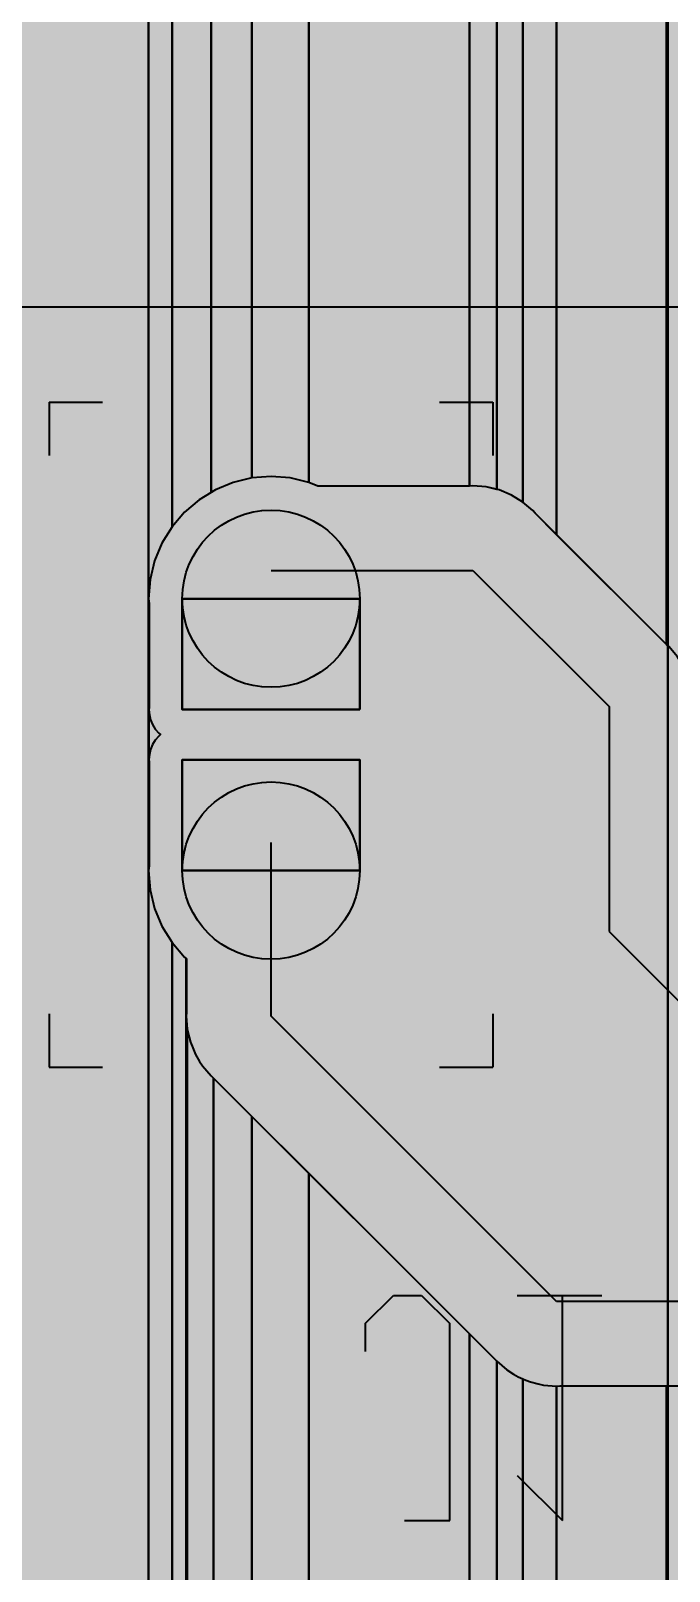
# Model space of a CAD drawing. Header units: millimetres. Extents: x 3.8 to 71.6, y 3.7 to 38.5.
# Drawn here: x 25.79 to 28.67, y 26.35 to 33.3 of the extents above; entities that cross this region are included whole.
import ezdxf

# ---------------------------------------------------------------- set-up
doc = ezdxf.new("R2010")
doc.units = ezdxf.units.MM
for name, color, linetype in [('bottom_copper', 7, 'Continuous'), ('bottom_silk', 7, 'Continuous'), ('top_copper', 7, 'Continuous'), ('top_silk', 7, 'Continuous')]:
    doc.layers.add(name, color=color, linetype=linetype)

# ---------------------------------------------------------------- blocks, each defined once
blk = doc.blocks.new('Block14546')
at = {"layer": 'bottom_copper', "lineweight": 40}
for points in [[(3.4983, 0), (0.2415, 0), (0.2415, 33.782), (3.4983, 33.782), (3.4983, 0)], [(3.6037, 26.9316), (3.5584, 26.8578), (3.5253, 26.7778), (3.5051, 26.6936), (3.4983, 26.6073), (3.4983, 33.782), (3.6037, 33.782), (3.6037, 26.9316)], [(3.7798, 27.0868), (3.7257, 27.0536), (3.6599, 26.9974), (3.6037, 26.9316), (3.6037, 33.782), (3.7798, 33.782), (3.7798, 27.0868)], [(3.9637, 27.1522), (3.8795, 27.132), (3.7995, 27.0989), (3.7798, 27.0868), (3.7798, 33.782), (3.9637, 33.782), (3.9637, 27.1522)], [(4.2205, 27.132), (4.1363, 27.1522), (4.05, 27.159), (3.9637, 27.1522), (3.9637, 33.782), (4.2205, 33.782), (4.2205, 27.132)], [(4.9456, 27.1153), (4.2608, 27.1153), (4.2205, 27.132), (4.2205, 33.782), (4.9456, 33.782), (4.9456, 27.1153)], [(5.0675, 27.1005), (5.0203, 27.1118), (4.9605, 27.1165), (4.9456, 27.1153), (4.9456, 33.782), (5.0675, 33.782), (5.0675, 27.1005)], [(5.1851, 27.0435), (5.134, 27.0748), (5.0786, 27.0978), (5.0675, 27.1005), (5.0675, 33.782), (5.1851, 33.782), (5.1851, 27.0435)], [(5.3377, 26.8959), (5.2405, 26.9931), (5.2307, 27.0045), (5.1851, 27.0435), (5.1851, 33.782), (5.3377, 33.782), (5.3377, 26.8959)], [(5.8328, 26.4008), (5.3377, 26.8959), (5.3377, 33.782), (5.8328, 33.782), (5.8328, 26.4008)], [(5.8394, 26.3951), (5.8328, 26.4008), (5.8328, 33.782), (5.8394, 33.782), (5.8394, 26.3951)], [(5.9515, 26.1806), (5.9375, 26.2389), (5.9145, 26.2943), (5.8832, 26.3454), (5.8442, 26.391), (5.8394, 26.3951), (5.8394, 29.4737), (5.8485, 29.3587), (5.8754, 29.2465), (5.9196, 29.1399), (5.9515, 29.0878), (5.9515, 26.1806)], [(3.4995, 25.3955), (3.4983, 25.3803), (3.4983, 26.6073), (3.4995, 26.5921), (3.4995, 25.3955)], [(3.5, 26.1132), (3.4995, 26.1073), (3.4995, 26.5921), (3.5, 26.5857), (3.5, 26.1132)], [(3.5436, 25.9867), (3.5283, 25.9687), (3.5159, 25.9486), (3.5069, 25.9268), (3.5014, 25.9038), (3.4995, 25.8803), (3.4995, 26.1073), (3.5014, 26.0838), (3.5069, 26.0608), (3.5159, 26.039), (3.5283, 26.0189), (3.5436, 26.0009), (3.5519, 25.9938), (3.5436, 25.9867)], [(3.5, 25.4019), (3.4995, 25.3955), (3.4995, 25.8803), (3.5, 25.8744), (3.5, 25.4019)], [(3.6037, 0), (3.4983, 0), (3.4983, 25.3803), (3.5051, 25.294), (3.5253, 25.2098), (3.5584, 25.1298), (3.6037, 25.056), (3.6037, 0)], [(3.6678, 0), (3.6037, 0), (3.6037, 25.056), (3.6599, 24.9902), (3.6678, 24.9834), (3.6678, 0)], [(3.669, 24.7387), (3.6678, 24.7238), (3.6678, 24.9834), (3.669, 24.9824), (3.669, 24.7387)], [(3.6725, 0), (3.6678, 0), (3.6678, 24.7238), (3.6725, 24.6641), (3.6725, 0)], [(3.7912, 0), (3.6725, 0), (3.6725, 24.664), (3.681, 24.6286), (3.6865, 24.6057), (3.6971, 24.5801), (3.7095, 24.5503), (3.7283, 24.5196), (3.7408, 24.4992), (3.7798, 24.4536), (3.7912, 24.4438), (3.7912, 0)], [(3.9637, 0), (3.7912, 0), (3.7912, 24.4438), (3.9637, 24.2713), (3.9637, 0)], [(4.2205, 0), (3.9637, 0), (3.9637, 24.2713), (4.2205, 24.0145), (4.2205, 0)], [(4.9456, 0), (4.2205, 0), (4.2205, 24.0145), (4.9456, 23.2894), (4.9456, 0)], [(5.0675, 0), (4.9456, 0), (4.9456, 23.2894), (5.0577, 23.1773), (5.0675, 23.166), (5.0675, 0)], [(5.1851, 0), (5.0675, 0), (5.0675, 23.166), (5.1131, 23.127), (5.1438, 23.1082), (5.1642, 23.0957), (5.1851, 23.0871), (5.1851, 0)], [(5.3377, 0), (5.1851, 0), (5.1851, 23.0871), (5.199, 23.0813), (5.2196, 23.0727), (5.2546, 23.0643), (5.2779, 23.0587), (5.3377, 23.054), (5.3377, 0)], [(5.8328, 0), (5.3377, 0), (5.3377, 23.054), (5.3526, 23.0552), (5.8328, 23.0552), (5.8328, 0)], [(5.9178, 0), (5.8328, 0), (5.8328, 23.0552), (5.9178, 23.0552), (5.9178, 0)]]:
    blk.add_hatch(color=7, dxfattribs=at).paths.add_polyline_path(points, flags=0)
at = {"layer": 'bottom_copper', "color": 7, "lineweight": 40}
for points in [[(3.4983, 0), (0.2415, 0), (0.2415, 33.782), (3.4983, 33.782), (3.4983, 0)], [(3.6037, 26.9316), (3.5584, 26.8578), (3.5253, 26.7778), (3.5051, 26.6936), (3.4983, 26.6073), (3.4983, 33.782), (3.6037, 33.782), (3.6037, 26.9316)], [(3.7798, 27.0868), (3.7257, 27.0536), (3.6599, 26.9974), (3.6037, 26.9316), (3.6037, 33.782), (3.7798, 33.782), (3.7798, 27.0868)], [(3.9637, 27.1522), (3.8795, 27.132), (3.7995, 27.0989), (3.7798, 27.0868), (3.7798, 33.782), (3.9637, 33.782), (3.9637, 27.1522)], [(4.2205, 27.132), (4.1363, 27.1522), (4.05, 27.159), (3.9637, 27.1522), (3.9637, 33.782), (4.2205, 33.782), (4.2205, 27.132)], [(4.9456, 27.1153), (4.2608, 27.1153), (4.2205, 27.132), (4.2205, 33.782), (4.9456, 33.782), (4.9456, 27.1153)], [(5.0675, 27.1005), (5.0203, 27.1118), (4.9605, 27.1165), (4.9456, 27.1153), (4.9456, 33.782), (5.0675, 33.782), (5.0675, 27.1005)], [(5.1851, 27.0435), (5.134, 27.0748), (5.0786, 27.0978), (5.0675, 27.1005), (5.0675, 33.782), (5.1851, 33.782), (5.1851, 27.0435)], [(5.3377, 26.8959), (5.2405, 26.9931), (5.2307, 27.0045), (5.1851, 27.0435), (5.1851, 33.782), (5.3377, 33.782), (5.3377, 26.8959)], [(5.8328, 26.4008), (5.3377, 26.8959), (5.3377, 33.782), (5.8328, 33.782), (5.8328, 26.4008)], [(5.8394, 26.3951), (5.8328, 26.4008), (5.8328, 33.782), (5.8394, 33.782), (5.8394, 26.3951)], [(5.9515, 26.1806), (5.9375, 26.2389), (5.9145, 26.2943), (5.8832, 26.3454), (5.8442, 26.391), (5.8394, 26.3951), (5.8394, 29.4737), (5.8485, 29.3587), (5.8754, 29.2465), (5.9196, 29.1399), (5.9515, 29.0878), (5.9515, 26.1806)], [(3.4995, 25.3955), (3.4983, 25.3803), (3.4983, 26.6073), (3.4995, 26.5921), (3.4995, 25.3955)], [(3.5, 26.1132), (3.4995, 26.1073), (3.4995, 26.5921), (3.5, 26.5857), (3.5, 26.1132)], [(3.5436, 25.9867), (3.5283, 25.9687), (3.5159, 25.9486), (3.5069, 25.9268), (3.5014, 25.9038), (3.4995, 25.8803), (3.4995, 26.1073), (3.5014, 26.0838), (3.5069, 26.0608), (3.5159, 26.039), (3.5283, 26.0189), (3.5436, 26.0009), (3.5519, 25.9938), (3.5436, 25.9867)], [(3.5, 25.4019), (3.4995, 25.3955), (3.4995, 25.8803), (3.5, 25.8744), (3.5, 25.4019)], [(3.6037, 0), (3.4983, 0), (3.4983, 25.3803), (3.5051, 25.294), (3.5253, 25.2098), (3.5584, 25.1298), (3.6037, 25.056), (3.6037, 0)], [(3.6678, 0), (3.6037, 0), (3.6037, 25.056), (3.6599, 24.9902), (3.6678, 24.9834), (3.6678, 0)], [(3.669, 24.7387), (3.6678, 24.7238), (3.6678, 24.9834), (3.669, 24.9824), (3.669, 24.7387)], [(3.6725, 0), (3.6678, 0), (3.6678, 24.7238), (3.6725, 24.6641), (3.6725, 0)], [(3.7912, 0), (3.6725, 0), (3.6725, 24.664), (3.681, 24.6286), (3.6865, 24.6057), (3.6971, 24.5801), (3.7095, 24.5503), (3.7283, 24.5196), (3.7408, 24.4992), (3.7798, 24.4536), (3.7912, 24.4438), (3.7912, 0)], [(3.9637, 0), (3.7912, 0), (3.7912, 24.4438), (3.9637, 24.2713), (3.9637, 0)], [(4.2205, 0), (3.9637, 0), (3.9637, 24.2713), (4.2205, 24.0145), (4.2205, 0)], [(4.9456, 0), (4.2205, 0), (4.2205, 24.0145), (4.9456, 23.2894), (4.9456, 0)], [(5.0675, 0), (4.9456, 0), (4.9456, 23.2894), (5.0577, 23.1773), (5.0675, 23.166), (5.0675, 0)], [(5.1851, 0), (5.0675, 0), (5.0675, 23.166), (5.1131, 23.127), (5.1438, 23.1082), (5.1642, 23.0957), (5.1851, 23.0871), (5.1851, 0)], [(5.3377, 0), (5.1851, 0), (5.1851, 23.0871), (5.199, 23.0813), (5.2196, 23.0727), (5.2546, 23.0643), (5.2779, 23.0587), (5.3377, 23.054), (5.3377, 0)], [(5.8328, 0), (5.3377, 0), (5.3377, 23.054), (5.3526, 23.0552), (5.8328, 23.0552), (5.8328, 0)], [(5.9178, 0), (5.8328, 0), (5.8328, 23.0552), (5.9178, 23.0552), (5.9178, 0)]]:
    blk.add_lwpolyline(points, close=True, dxfattribs=at)
blk = doc.blocks.new('Block43990')
at = {"layer": 'top_copper', "lineweight": 40}
for points in [[(22.4013, 0), (19.446, 0), (19.446, 31.5705), (22.4013, 31.5705), (22.4013, 0)], [(22.4797, 0), (22.4013, 0), (22.4013, 29.4737), (22.4104, 29.3587), (22.4373, 29.2465), (22.4797, 29.1442), (22.4797, 0)]]:
    blk.add_hatch(color=7, dxfattribs=at).paths.add_polyline_path(points, flags=0)
at = {"layer": 'top_copper', "color": 7, "lineweight": 40}
for points in [[(22.4013, 0), (19.446, 0), (19.446, 31.5705), (22.4013, 31.5705), (22.4013, 0)], [(22.4797, 0), (22.4013, 0), (22.4013, 29.4737), (22.4104, 29.3587), (22.4373, 29.2465), (22.4797, 29.1442), (22.4797, 0)]]:
    blk.add_lwpolyline(points, close=True, dxfattribs=at)

msp = doc.modelspace()

# ---------------------------------------------------------------- hatches: boundary and pattern name
at = {"layer": 'bottom_copper', "lineweight": 40}
for points in [[(27.2753, 30.2336), (26.4753, 30.2336), (26.4753, 30.7336), (27.2753, 30.7336), (27.2753, 30.2336)], [(27.2753, 29.5066), (26.4753, 29.5066), (26.4753, 30.0066), (27.2753, 30.0066), (27.2753, 29.5066)]]:
    msp.add_hatch(color=7, dxfattribs=at).paths.add_polyline_path(points, flags=0)

# ---------------------------------------------------------------- linework, layer by layer
at = {"layer": 'bottom_copper', "color": 7, "lineweight": 40}
for p, q in [((26.8753, 31.2853), (26.789, 31.2785)), ((26.9616, 31.2785), (26.8753, 31.2853)), ((26.6248, 31.2252), (26.551, 31.1799)), ((26.7048, 31.2583), (26.6248, 31.2252)), ((26.789, 31.2785), (26.7048, 31.2583)), ((27.0458, 31.2583), (26.9616, 31.2785)), ((27.0861, 31.2416), (27.0458, 31.2583)), ((27.7709, 31.2416), (27.0861, 31.2416)), ((27.7858, 31.2428), (27.7709, 31.2416)), ((27.8456, 31.2381), (27.7858, 31.2428)), ((27.9039, 31.2241), (27.8456, 31.2381)), ((27.9593, 31.2011), (27.9039, 31.2241)), ((26.551, 31.1799), (26.4852, 31.1237)), ((28.0104, 31.1698), (27.9593, 31.2011)), ((28.056, 31.1308), (28.0104, 31.1698)), ((26.4852, 31.1237), (26.429, 31.0579)), ((28.0658, 31.1194), (28.056, 31.1308)), ((28.6581, 30.5271), (28.0658, 31.1194)), ((26.429, 31.0579), (26.3837, 30.9841)), ((26.3837, 30.9841), (26.3506, 30.9041)), ((26.3506, 30.9041), (26.3304, 30.8199)), ((26.3304, 30.8199), (26.3236, 30.7336)), ((26.8753, 30.8606), (27.7858, 30.8606)), ((27.7858, 30.8606), (28.3993, 30.2471)), ((26.3236, 30.7336), (26.3253, 30.712)), ((26.4753, 30.7336), (26.4753, 30.2336)), ((27.2753, 30.7336), (26.4753, 30.7336)), ((27.2753, 30.2336), (27.2753, 30.7336)), ((26.3253, 30.712), (26.3253, 30.2395)), ((28.6695, 30.5173), (28.6581, 30.5271)), ((28.7085, 30.4717), (28.6695, 30.5173)), ((26.3253, 30.2395), (26.3248, 30.2336)), ((28.3993, 30.2471), (28.3993, 29.2311)), ((26.3248, 30.2336), (26.3267, 30.2101)), ((26.3267, 30.2101), (26.3322, 30.1871)), ((26.3322, 30.1871), (26.3412, 30.1653)), ((26.4753, 30.2336), (27.2753, 30.2336)), ((26.3412, 30.1653), (26.3536, 30.1452)), ((26.3536, 30.1452), (26.3689, 30.1272)), ((26.3689, 30.113), (26.3536, 30.095)), ((26.3689, 30.1272), (26.3772, 30.1201)), ((26.3772, 30.1201), (26.3689, 30.113)), ((26.3267, 30.0301), (26.3248, 30.0066)), ((26.3322, 30.0531), (26.3267, 30.0301)), ((26.3412, 30.0749), (26.3322, 30.0531)), ((26.3536, 30.095), (26.3412, 30.0749)), ((26.3248, 30.0066), (26.3253, 30.0007)), ((26.3253, 30.0007), (26.3253, 29.5282)), ((26.4753, 30.0066), (26.4753, 29.5066)), ((27.2753, 30.0066), (26.4753, 30.0066)), ((27.2753, 29.5066), (27.2753, 30.0066)), ((26.8753, 28.8501), (26.8753, 29.6336)), ((26.3253, 29.5282), (26.3236, 29.5066)), ((26.3236, 29.5066), (26.3304, 29.4203)), ((26.4753, 29.5066), (27.2753, 29.5066)), ((26.3304, 29.4203), (26.3506, 29.3361)), ((26.3506, 29.3361), (26.3837, 29.2561)), ((26.3837, 29.2561), (26.429, 29.1823)), ((28.3993, 29.2311), (29.0343, 28.5961)), ((26.429, 29.1823), (26.4852, 29.1165)), ((26.4852, 29.1165), (26.4943, 29.1087)), ((26.4943, 29.1087), (26.4943, 28.865)), ((26.4943, 28.865), (26.4931, 28.8501)), ((26.4931, 28.8501), (26.4978, 28.7904)), ((28.163, 27.5625), (26.8753, 28.8501)), ((26.4978, 28.7904), (26.4978, 28.7903)), ((26.4978, 28.7903), (26.5063, 28.7549)), ((26.5063, 28.7549), (26.5118, 28.732)), ((26.5118, 28.732), (26.5224, 28.7064)), ((26.5224, 28.7064), (26.5348, 28.6766)), ((26.5348, 28.6766), (26.5536, 28.6459)), ((26.5536, 28.6459), (26.5661, 28.6255)), ((26.5661, 28.6255), (26.5662, 28.6254)), ((26.5662, 28.6254), (26.6051, 28.5799)), ((26.6051, 28.5799), (26.6165, 28.5701)), ((26.6165, 28.5701), (27.883, 27.3036)), ((32.1, 27.5625), (28.163, 27.5625)), ((27.883, 27.3036), (27.8928, 27.2923)), ((27.8928, 27.2923), (27.9384, 27.2533)), ((27.9384, 27.2533), (27.9691, 27.2345)), ((27.9691, 27.2345), (27.9895, 27.222)), ((27.9895, 27.222), (28.0243, 27.2076)), ((28.0243, 27.2076), (28.0449, 27.199)), ((28.0449, 27.199), (28.0799, 27.1906)), ((28.0799, 27.1906), (28.1032, 27.185)), ((28.1032, 27.185), (28.163, 27.1803)), ((28.163, 27.1803), (28.1779, 27.1815)), ((28.1779, 27.1815), (29.6985, 27.1815))]:
    msp.add_line(p, q, dxfattribs=at)
for points in [[(27.2753, 30.2336), (26.4753, 30.2336), (26.4753, 30.7336), (27.2753, 30.7336), (27.2753, 30.2336)], [(27.2753, 29.5066), (26.4753, 29.5066), (26.4753, 30.0066), (27.2753, 30.0066), (27.2753, 29.5066)]]:
    msp.add_lwpolyline(points, close=True, dxfattribs=at)
for centre in [(26.8753, 30.7336), (26.8753, 29.5066)]:
    msp.add_ellipse(centre, major_axis=(0.4, 0), ratio=1, dxfattribs=at)
at = {"layer": 'bottom_silk', "color": 7, "lineweight": 40}
for p, q in [((25.8753, 31.6201), (25.8753, 31.3801)), ((25.8753, 31.6201), (26.1153, 31.6201)), ((27.6353, 31.6201), (27.8753, 31.6201)), ((27.8753, 31.6201), (27.8753, 31.3801)), ((25.8753, 28.8601), (25.8753, 28.6201)), ((27.8753, 28.8601), (27.8753, 28.6201)), ((25.8753, 28.6201), (26.1153, 28.6201)), ((27.6353, 28.6201), (27.8753, 28.6201)), ((27.3, 27.463), (27.427, 27.59)), ((27.427, 27.59), (27.554, 27.59)), ((27.554, 27.59), (27.681, 27.463)), ((27.9858, 27.59), (28.3668, 27.59)), ((28.189, 26.574), (28.189, 27.59)), ((27.3, 27.463), (27.3, 27.336)), ((27.681, 26.574), (27.681, 27.463)), ((27.9858, 26.7772), (28.189, 26.574)), ((27.4778, 26.574), (27.681, 26.574))]:
    msp.add_line(p, q, dxfattribs=at)
at = {"layer": 'top_silk', "color": 7, "lineweight": 40}
msp.add_line((3.82, 32.05), (71.58, 32.05), dxfattribs=at)

# ---------------------------------------------------------------- block references
at = {"layer": 'bottom_copper'}
msp.add_blockref('Block14546', (22.8253, 4.1263), dxfattribs=at)
at = {"layer": 'top_copper'}
msp.add_blockref('Block43990', (6.2634, 4.1263), dxfattribs=at)

doc.saveas('drawing.dxf')
